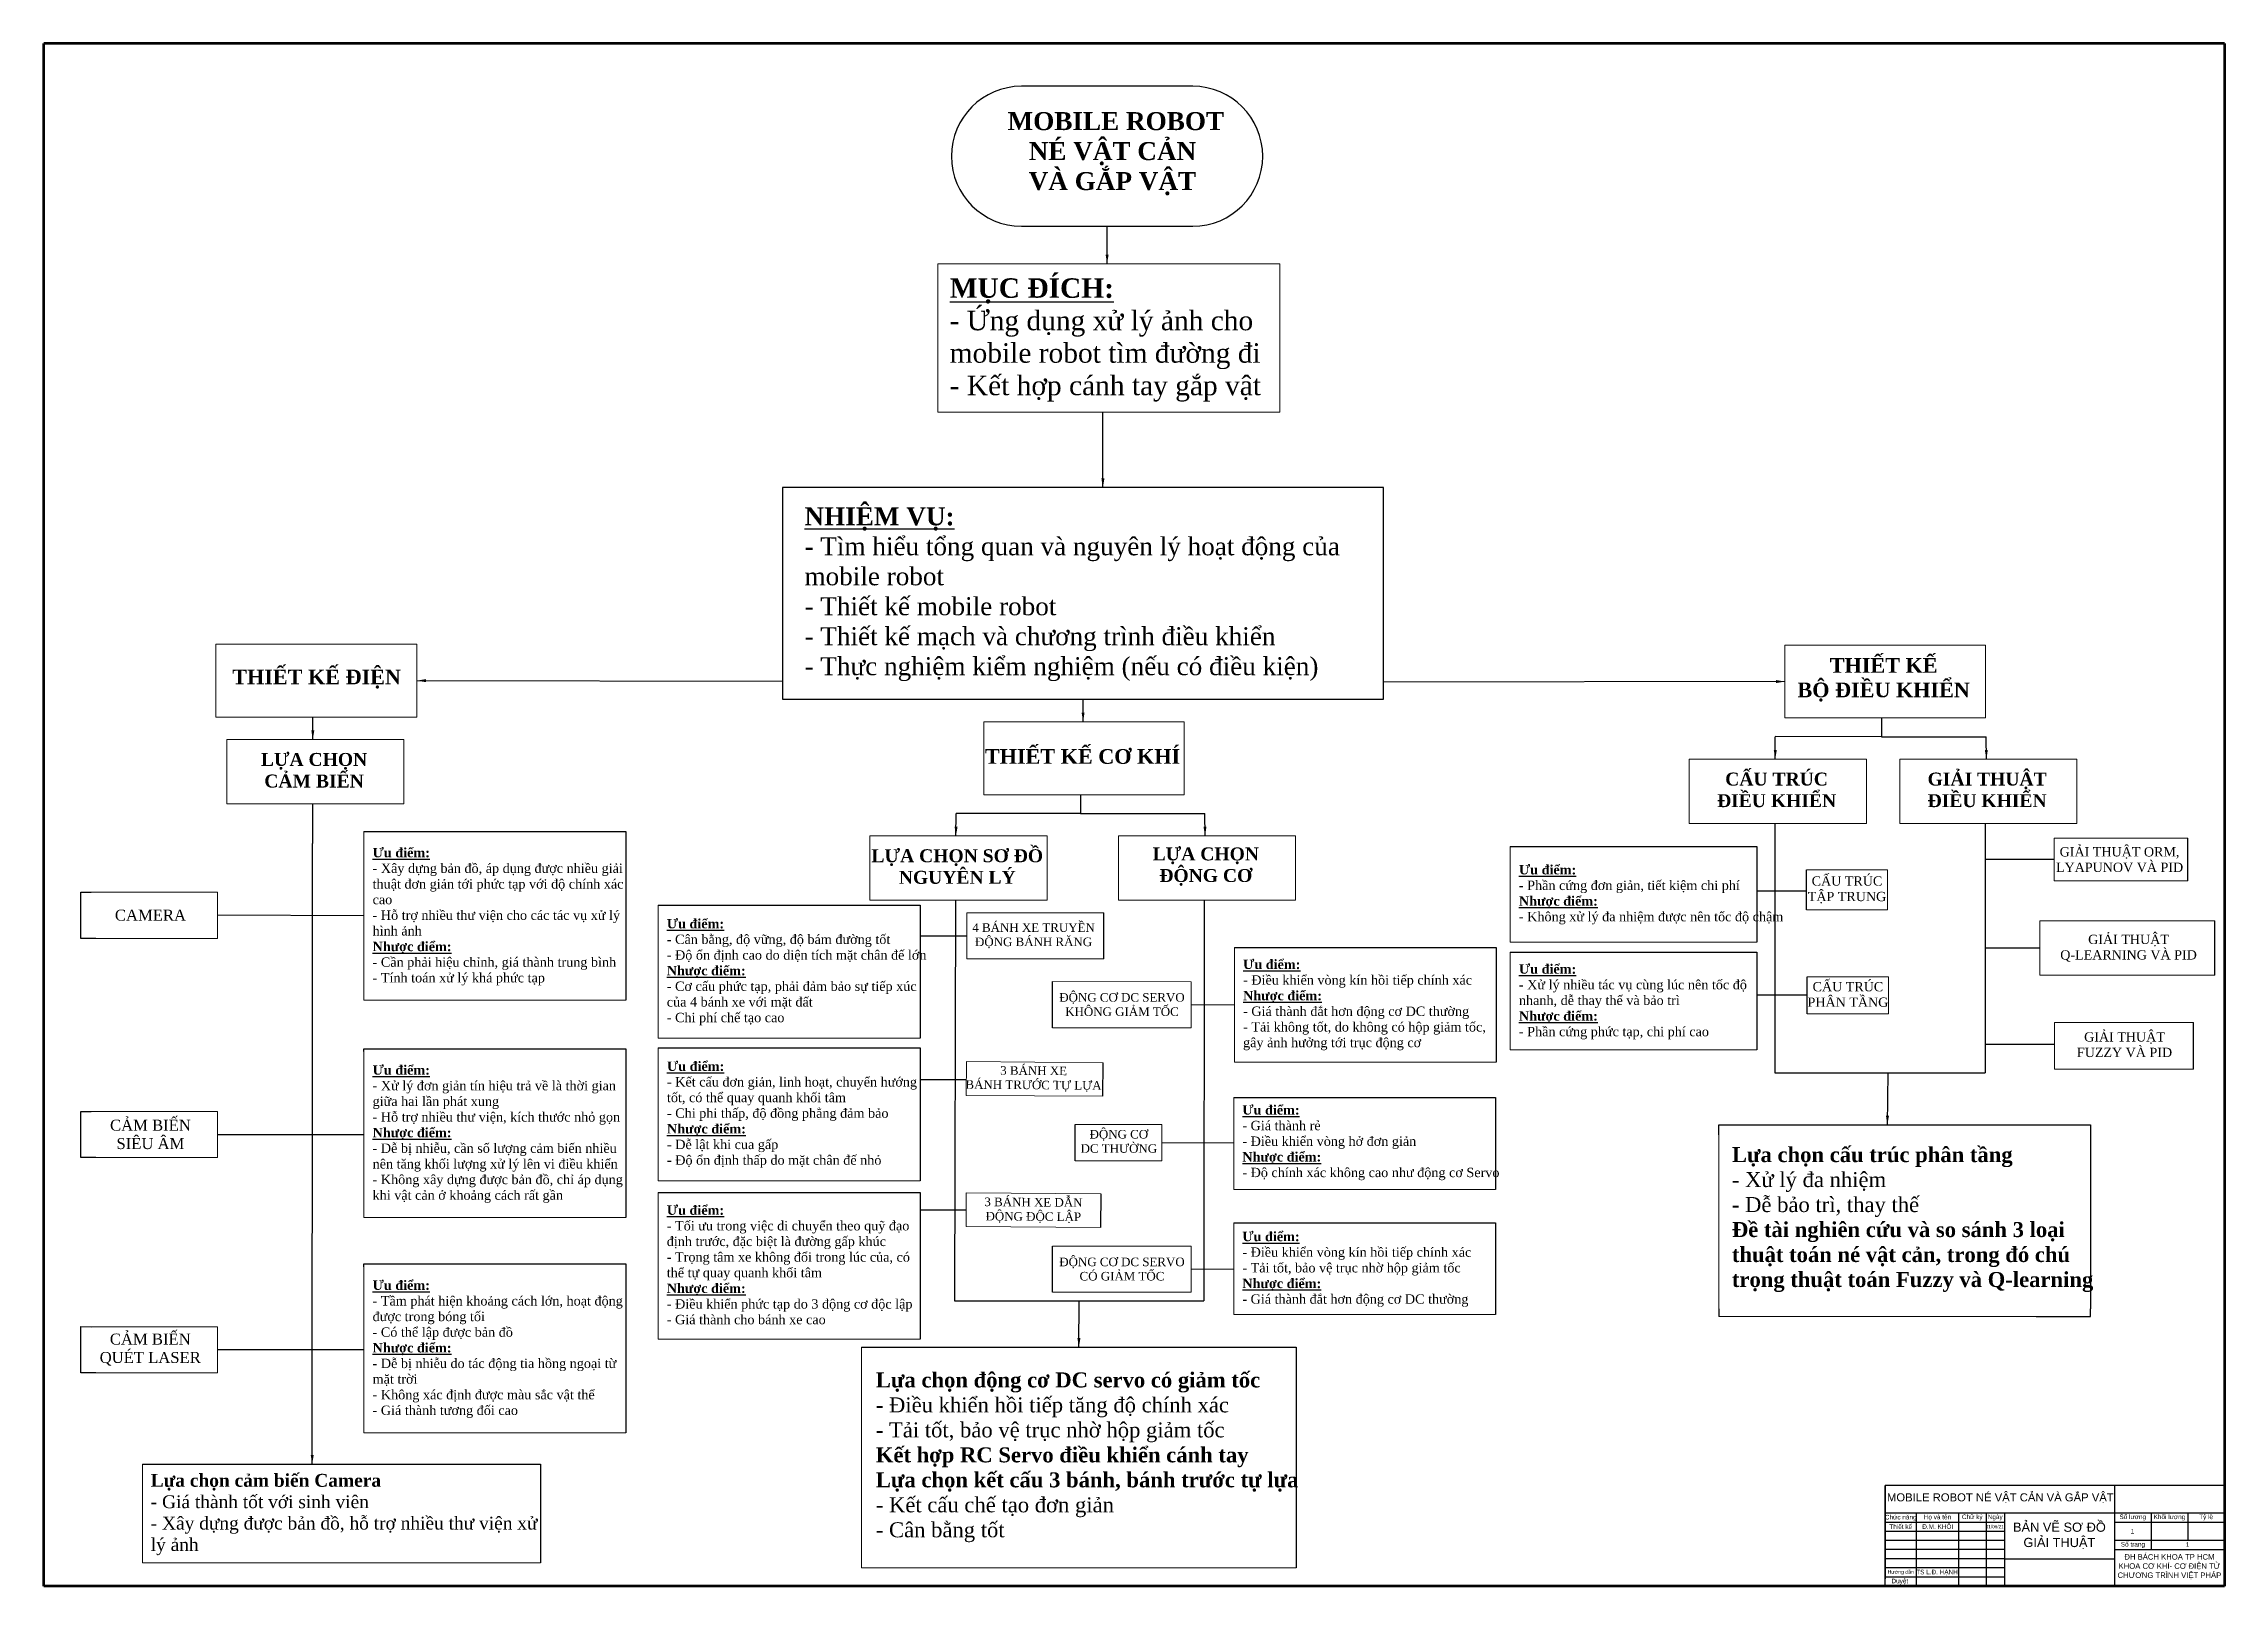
# Model space of a CAD drawing. Header units: millimetres. Extents: x 3997 to 5186, y 2026 to 2867.
import ezdxf

# ---------------------------------------------------------------- set-up
doc = ezdxf.new("R2010")
doc.units = ezdxf.units.MM
for name, color, linetype, lineweight in [('Chu', 50, 'Continuous', 25), ('Layer1', 7, 'Continuous', 70), ('manh', 40, 'Continuous', 25), ('NET MANH', 50, 'Continuous', 25)]:
    doc.layers.add(name, color=color, linetype=linetype, lineweight=lineweight)
doc.styles.add('3.5', font='isocpeur.ttf', dxfattribs={"height": 7})
doc.styles.get("Standard").update_dxf_attribs({"font": 'arial.ttf'})
doc.dimstyles.get("Standard").update_dxf_attribs({"dimtxt": 0.18, "dimasz": 0.18, "dimexe": 0.18, "dimexo": 0.0625, "dimgap": 0.09, "dimtad": 0, "dimtih": 1, "dimtoh": 1, "dimdec": 4, "dimzin": 0, "dimdsep": 46, "dimtxsty": 'Standard', "dimcen": 0.09, "dimadec": 0, "dimazin": 0, "dimtfac": 1, "dimtdec": 4, "dimtofl": 0, "dimtmove": 0, "dimatfit": 3, "dimfxl": 1, "dimtolj": 1, "dimtzin": 0, "dimarcsym": 0})

msp = doc.modelspace()

# ---------------------------------------------------------------- linework, layer by layer
for p, q in [((5186.4, 2080.8), (5001.4, 2080.8)), ((5001.4, 2025.8), (5001.4, 2080.8)), ((5001.4, 2080.8), (5001.4, 2065.8)), ((5126.4, 2080.8), (5126.4, 2025.8)), ((5001.4, 2065.8), (5001.4, 2029.8)), ((5001.4, 2065.8), (5186.4, 2065.8)), ((5001.4, 2060.8), (5066.4, 2060.8)), ((5018.4, 2065.8), (5018.4, 2025.8)), ((5041.4, 2065.8), (5041.4, 2025.8)), ((5056.4, 2065.8), (5056.4, 2025.8)), ((5066.4, 2065.8), (5066.4, 2025.8)), ((5126.4, 2060.8), (5186.4, 2060.8)), ((5146.4, 2065.8), (5146.4, 2045.8)), ((5166.4, 2065.8), (5166.4, 2050.8)), ((5186.4, 2050.8), (5126.4, 2050.8)), ((5126.4, 2045.8), (5186.4, 2045.8)), ((5066.4, 2040.8), (5126.4, 2040.8))]:
    msp.add_line(p, q)
at = {"linetype": 'Continuous', "lineweight": 60}
msp.add_line((5186.4, 2025.8), (3997.4, 2025.8), dxfattribs=at)
at = {"layer": 'Layer1'}
for p, q in [((5186.4, 2866.8), (3997.4, 2866.8)), ((3997.4, 2025.8), (3997.4, 2866.8)), ((5186.4, 2866.8), (5186.4, 2025.8))]:
    msp.add_line(p, q, dxfattribs=at)
at = {"layer": 'manh', "lineweight": 15}
for p, q in [((4491.9, 2746.7), (4484.9, 2746.7)), ((4484.9, 2746.7), (4484.9, 2665.9)), ((4491.9, 2746.7), (4496.5, 2746.7)), ((4496.5, 2746.7), (4657.8, 2746.7)), ((4657.8, 2746.7), (4665.8, 2746.7)), ((4665.8, 2746.7), (4671.3, 2746.7)), ((4671.3, 2746.7), (4671.3, 2665.9)), ((4671.3, 2665.9), (4484.9, 2665.9)), ((4095.5, 2539.3), (4091.3, 2539.3)), ((4091.3, 2539.3), (4091.3, 2499.6)), ((4095.5, 2539.3), (4098.2, 2539.3)), ((4098.2, 2539.3), (4192.8, 2539.3)), ((4098.2, 2539.3), (4100.6, 2539.3)), ((4192.8, 2539.3), (4197.5, 2539.3)), ((4197.5, 2539.3), (4200.8, 2539.3)), ((4200.8, 2539.3), (4200.8, 2499.6)), ((4950.8, 2538.9), (4946.7, 2538.9)), ((4946.7, 2538.9), (4946.7, 2499.2)), ((4950.8, 2538.9), (4953.5, 2538.9)), ((4953.5, 2538.9), (5048.2, 2538.9)), ((4953.5, 2538.9), (4956, 2538.9)), ((5048.2, 2538.9), (5052.9, 2538.9)), ((5052.9, 2538.9), (5056.1, 2538.9)), ((5056.1, 2538.9), (5056.1, 2499.2)), ((4091.3, 2499.6), (4095.5, 2499.6)), ((4192.8, 2499.6), (4095.5, 2499.6)), ((4197.5, 2499.6), (4192.8, 2499.6)), ((4200.8, 2499.6), (4197.5, 2499.6)), ((4514, 2497.1), (4509.9, 2497.1)), ((4509.9, 2497.1), (4509.9, 2457.3)), ((4514, 2497.1), (4516.7, 2497.1)), ((4516.7, 2497.1), (4611.4, 2497.1)), ((4516.7, 2497.1), (4519.2, 2497.1)), ((4611.4, 2497.1), (4616.1, 2497.1)), ((4616.1, 2497.1), (4619.3, 2497.1)), ((4619.3, 2497.1), (4619.3, 2457.3)), ((4946.7, 2499.2), (4950.8, 2499.2)), ((5048.2, 2499.2), (4950.8, 2499.2)), ((5052.9, 2499.2), (5048.2, 2499.2)), ((5056.1, 2499.2), (5052.9, 2499.2)), ((4100.9, 2487.4), (4097.2, 2487.4)), ((4097.2, 2487.4), (4097.2, 2452.3)), ((4100.9, 2487.4), (4103.2, 2487.4)), ((4103.2, 2487.4), (4186.8, 2487.4)), ((4103.2, 2487.4), (4105.4, 2487.4)), ((4186.8, 2487.4), (4191, 2487.4)), ((4191, 2487.4), (4193.8, 2487.4)), ((4193.8, 2487.4), (4193.8, 2452.3)), ((4898.3, 2476.7), (4894.6, 2476.7)), ((4894.6, 2476.7), (4894.6, 2441.6)), ((4898.3, 2476.7), (4900.6, 2476.7)), ((4900.6, 2476.7), (4984.2, 2476.7)), ((4900.6, 2476.7), (4902.8, 2476.7)), ((4984.2, 2476.7), (4988.4, 2476.7)), ((4988.4, 2476.7), (4991.2, 2476.7)), ((4991.2, 2476.7), (4991.2, 2441.6)), ((5013.1, 2476.7), (5009.4, 2476.7)), ((5009.4, 2476.7), (5009.4, 2441.6)), ((5013.1, 2476.7), (5015.4, 2476.7)), ((5015.4, 2476.7), (5099, 2476.7)), ((5015.4, 2476.7), (5017.6, 2476.7)), ((5099, 2476.7), (5103.2, 2476.7)), ((5103.2, 2476.7), (5106, 2476.7)), ((5106, 2476.7), (5106, 2441.6)), ((4097.2, 2452.3), (4100.9, 2452.3)), ((4186.8, 2452.3), (4100.9, 2452.3)), ((4191, 2452.3), (4186.8, 2452.3)), ((4193.8, 2452.3), (4191, 2452.3)), ((4509.9, 2457.3), (4514, 2457.3)), ((4611.4, 2457.3), (4514, 2457.3)), ((4616.1, 2457.3), (4611.4, 2457.3)), ((4619.3, 2457.3), (4616.1, 2457.3)), ((4894.6, 2441.6), (4898.3, 2441.6)), ((4984.2, 2441.6), (4898.3, 2441.6)), ((4988.4, 2441.6), (4984.2, 2441.6)), ((4991.2, 2441.6), (4988.4, 2441.6)), ((5009.4, 2441.6), (5013.1, 2441.6)), ((5099, 2441.6), (5013.1, 2441.6)), ((5103.2, 2441.6), (5099, 2441.6)), ((5106, 2441.6), (5103.2, 2441.6)), ((4172, 2437.3), (4172, 2345.3)), ((4451.6, 2434.9), (4447.9, 2434.9)), ((4447.9, 2434.9), (4447.9, 2399.8)), ((4451.6, 2434.9), (4453.9, 2434.9)), ((4453.9, 2434.9), (4537.5, 2434.9)), ((4453.9, 2434.9), (4456.1, 2434.9)), ((4537.5, 2434.9), (4541.7, 2434.9)), ((4541.7, 2434.9), (4544.5, 2434.9)), ((4544.5, 2434.9), (4544.5, 2399.8)), ((4587.1, 2434.9), (4583.4, 2434.9)), ((4583.4, 2434.9), (4583.4, 2399.8)), ((4587.1, 2434.9), (4589.4, 2434.9)), ((4589.4, 2434.9), (4673, 2434.9)), ((4589.4, 2434.9), (4591.6, 2434.9)), ((4673, 2434.9), (4677.2, 2434.9)), ((4677.2, 2434.9), (4680, 2434.9)), ((4680, 2434.9), (4680, 2399.8)), ((4797, 2429.1), (4797, 2377)), ((5166.5, 2433.6), (5093.6, 2433.6)), ((5093.6, 2433.6), (5093.6, 2410.3)), ((4958.6, 2416.4), (5002.6, 2416.4)), ((5002.6, 2416.4), (5002.6, 2394.5)), ((4025.8, 2404.1), (4023.2, 2404.1)), ((4025.8, 2404.1), (4027.5, 2404.1)), ((4027.5, 2404.1), (4087.2, 2404.1)), ((4027.5, 2404.1), (4029.1, 2404.1)), ((4087.2, 2404.1), (4090.2, 2404.1)), ((4090.2, 2404.1), (4092.2, 2404.1)), ((4092.2, 2404.1), (4092.2, 2379)), ((5093.6, 2410.3), (5166.5, 2410.3)), ((4332.5, 2397.1), (4332.5, 2324.6)), ((4447.9, 2399.8), (4451.6, 2399.8)), ((4537.5, 2399.8), (4451.6, 2399.8)), ((4575.4, 2393), (4500.8, 2392.9)), ((4500.8, 2392.9), (4500.8, 2367.8)), ((4541.7, 2399.8), (4537.5, 2399.8)), ((4544.5, 2399.8), (4541.7, 2399.8)), ((4583.4, 2399.8), (4587.1, 2399.8)), ((4673, 2399.8), (4587.1, 2399.8)), ((4677.2, 2399.8), (4673, 2399.8)), ((4680, 2399.8), (4677.2, 2399.8)), ((5002.6, 2394.5), (4958.6, 2394.5)), ((4092.2, 2379), (4025.8, 2379)), ((5181.2, 2388.5), (5085.7, 2388.5)), ((5085.7, 2388.5), (5085.8, 2358.9)), ((4500.8, 2367.8), (4575.4, 2367.8)), ((4646.6, 2374), (4646.6, 2311.5)), ((4931.4, 2377), (4797, 2377)), ((4797, 2371.4), (4797, 2318.3)), ((4547.4, 2355.5), (4623.1, 2355.3)), ((4623.1, 2355.3), (4623.1, 2330.3)), ((4958.8, 2358), (5003.3, 2358)), ((5003.3, 2358), (5003.3, 2337.9)), ((5085.8, 2358.9), (5181.2, 2358.9)), ((4314.8, 2345.3), (4172, 2345.3)), ((5003.3, 2337.9), (4958.8, 2337.9)), ((5169.6, 2333.1), (5093.7, 2333.1)), ((5093.7, 2333.1), (5093.7, 2307.7)), ((4475.2, 2324.6), (4332.5, 2324.6)), ((4332.5, 2319.4), (4332.5, 2246.8)), ((4623.1, 2330.3), (4547.4, 2330.3)), ((4172, 2317.3), (4172, 2226.9)), ((4500.6, 2311.8), (4500.4, 2293.4)), ((4575.1, 2311.2), (4500.6, 2311.8)), ((4789.3, 2311.5), (4646.6, 2311.5)), ((4931.4, 2318.3), (4797, 2318.3)), ((5093.7, 2307.7), (5169.6, 2307.7)), ((4025.8, 2284.6), (4023.2, 2284.6)), ((4025.8, 2284.6), (4027.5, 2284.6)), ((4027.5, 2284.6), (4087.2, 2284.6)), ((4027.5, 2284.6), (4029.1, 2284.6)), ((4087.2, 2284.6), (4090.2, 2284.6)), ((4090.2, 2284.6), (4092.2, 2284.6)), ((4092.2, 2284.6), (4092.2, 2259.6)), ((4500.4, 2293.4), (4574.9, 2292.9)), ((4646.2, 2292.3), (4646.2, 2242.1)), ((4559.7, 2277.6), (4607.1, 2277.6)), ((4607.1, 2277.5), (4607.1, 2257.7)), ((4910.7, 2271.9), (4910.7, 2177.1)), ((4087.2, 2259.6), (4025.8, 2259.6)), ((4090.2, 2259.6), (4087.2, 2259.6)), ((4092.2, 2259.6), (4090.2, 2259.6)), ((4607.1, 2257.7), (4559.7, 2257.7)), ((4475.2, 2246.8), (4332.5, 2246.8)), ((4332.5, 2240.5), (4332.5, 2160.5)), ((4500.4, 2240.3), (4500.3, 2221.9)), ((4573.8, 2239.7), (4500.4, 2240.3)), ((4789, 2242.1), (4646.2, 2242.1)), ((4314.8, 2226.9), (4172, 2226.9)), ((4646.2, 2224), (4646.2, 2173.9)), ((4500.3, 2221.9), (4573.6, 2221.4)), ((4172, 2200), (4172, 2109.5)), ((4547.4, 2211.2), (4623.1, 2211.2)), ((4623.1, 2211.2), (4623.1, 2186.2)), ((4623.1, 2186.2), (4547.4, 2186.2)), ((4025.8, 2167.3), (4023.2, 2167.3)), ((4025.8, 2167.3), (4027.5, 2167.3)), ((4027.5, 2167.3), (4087.2, 2167.3)), ((4027.5, 2167.3), (4029, 2167.3)), ((4087.2, 2167.3), (4090.2, 2167.3)), ((4090.2, 2167.3), (4092.2, 2167.3)), ((4092.2, 2167.3), (4092.2, 2142.2)), ((4789, 2173.9), (4646.2, 2173.9)), ((4910.7, 2172.9), (4917.8, 2172.9)), ((5083.7, 2172.9), (4917.8, 2172.9)), ((4475.2, 2160.5), (4332.5, 2160.5)), ((4443.2, 2156.1), (4443.2, 2035.9)), ((4087.2, 2142.2), (4025.8, 2142.2)), ((4090.2, 2142.2), (4087.2, 2142.2)), ((4092.2, 2142.2), (4090.2, 2142.2)), ((4314.8, 2109.5), (4172, 2109.5)), ((4051.2, 2092.4), (4051.2, 2038.5)), ((4268.2, 2038.5), (4051.2, 2038.5)), ((4680.3, 2035.9), (4443.2, 2035.9))]:
    msp.add_line(p, q, dxfattribs=at)
at = {"layer": 'manh'}
for p, q in [((4400.3, 2624.7), (4400.3, 2509.4)), ((4727.8, 2624.7), (4400.3, 2624.7)), ((4727.8, 2509.4), (4727.8, 2624.7)), ((4400.3, 2509.4), (4727.8, 2509.4)), ((4999.5, 2499.2), (4999.5, 2488.9)), ((4999.5, 2488.9), (4941.5, 2489)), ((4999.5, 2488.9), (5056.5, 2488.9)), ((4143.9, 2452.3), (4143.9, 2430.7)), ((4562.7, 2457.3), (4562.7, 2447.1)), ((4562.7, 2447.1), (4494.9, 2447.1)), ((4562.7, 2447.1), (4630.5, 2447.1)), ((4941.2, 2441.6), (4941.2, 2420)), ((5056, 2441.6), (5056, 2420)), ((4143.9, 2386.1), (4143.9, 2430.7)), ((4172, 2437.3), (4314.8, 2437.3)), ((4314.8, 2437.3), (4314.8, 2345.3)), ((4797, 2429.1), (4931.4, 2429.1)), ((4931.4, 2429.1), (4931.4, 2377)), ((5166.5, 2410.3), (5166.5, 2433.6)), ((4941.2, 2420), (4941.2, 2343.2)), ((4958.6, 2394.5), (4958.6, 2416.4)), ((5093.6, 2422), (5056, 2422)), ((5056, 2420), (5056, 2347.9)), ((4017.7, 2379), (4017.7, 2404.2)), ((4017.7, 2404.2), (4023.2, 2404.1)), ((4931.4, 2404.9), (4958.6, 2404.9)), ((4172, 2391.3), (4092.2, 2391.6)), ((4332.5, 2397.1), (4475.2, 2397.1)), ((4475.2, 2397.1), (4475.2, 2324.6)), ((4494.6, 2399.8), (4494, 2181.4)), ((4575.4, 2367.8), (4575.4, 2393)), ((4630.1, 2399.8), (4629.9, 2181.4)), ((4025.8, 2379), (4017.7, 2379)), ((4143.9, 2344.1), (4143.9, 2386.1)), ((4475.2, 2380.4), (4500.8, 2380.4)), ((5181.2, 2358.9), (5181.2, 2388.5)), ((4646.6, 2374), (4789.3, 2374)), ((4789.3, 2374), (4789.3, 2311.5)), ((4797, 2371.4), (4931.4, 2371.4)), ((4931.4, 2371.4), (4931.4, 2318.3)), ((5085.7, 2373.7), (5056, 2373.7)), ((4547.4, 2330.3), (4547.4, 2355.5)), ((4958.8, 2337.9), (4958.8, 2358)), ((4623.1, 2342.8), (4646.6, 2342.9)), ((4958.8, 2348), (4931.4, 2348)), ((4941.2, 2343.2), (4941.2, 2305.7)), ((5056, 2347.9), (5056, 2305.7)), ((5169.6, 2307.7), (5169.6, 2333.1)), ((4172, 2317.3), (4172, 2318.8)), ((4172, 2318.8), (4314.8, 2318.8)), ((4314.8, 2318.8), (4314.8, 2226.9)), ((4332.5, 2319.4), (4475.2, 2319.4)), ((4475.2, 2319.4), (4475.2, 2246.8)), ((5093.7, 2321.1), (5056, 2321.1)), ((4574.9, 2292.9), (4575.1, 2311.2)), ((4475.2, 2302.1), (4500.5, 2302.1)), ((4941.2, 2305.7), (5056, 2305.7)), ((4017.7, 2259.6), (4017.7, 2284.7)), ((4017.7, 2284.7), (4023.2, 2284.6)), ((4646.2, 2292.3), (4789, 2292.3)), ((4789, 2292.3), (4789, 2242.1)), ((4092.2, 2272.1), (4172, 2272.1)), ((4559.7, 2257.7), (4559.7, 2277.6)), ((4910.7, 2274.2), (4910.7, 2277.3)), ((4910.7, 2277.3), (4913.2, 2277.3)), ((4910.7, 2271.9), (4910.7, 2274.2)), ((4913.2, 2277.3), (5095.3, 2277.3)), ((5095.3, 2277.3), (5109.4, 2277.3)), ((5109.4, 2277.3), (5113.3, 2277.3)), ((5113.3, 2277.3), (5113.3, 2274.2)), ((5113.3, 2274.2), (5113.3, 2177.1)), ((4025.8, 2259.6), (4017.7, 2259.6)), ((4607.1, 2267.6), (4646.4, 2267.8)), ((4332.5, 2240.5), (4475.2, 2240.5)), ((4475.2, 2240.5), (4475.2, 2160.5)), ((4573.8, 2239.7), (4573.6, 2221.4)), ((4475.2, 2231), (4500.3, 2231)), ((4646.2, 2224), (4789, 2224)), ((4789, 2224), (4789, 2173.9)), ((4172, 2200), (4172, 2201.5)), ((4172, 2201.5), (4314.8, 2201.5)), ((4314.8, 2201.5), (4314.8, 2109.5)), ((4547.4, 2186.2), (4547.4, 2211.3)), ((4623.1, 2198.7), (4646.4, 2198.9)), ((4494, 2181.4), (4629.9, 2181.4)), ((4910.7, 2177.1), (4910.7, 2172.9)), ((5113.3, 2172.9), (5113.3, 2177.1)), ((4017.7, 2142.2), (4017.7, 2167.4)), ((4017.7, 2167.4), (4023.2, 2167.3)), ((5083.7, 2172.9), (5113.3, 2172.9)), ((4092.2, 2154.8), (4172, 2154.8)), ((4443.2, 2156.1), (4680.3, 2156.1)), ((4680.3, 2156.1), (4680.3, 2035.9)), ((4025.8, 2142.2), (4017.7, 2142.2)), ((4051.2, 2092.4), (4268.2, 2092.4)), ((4268.2, 2092.4), (4268.2, 2038.5))]:
    msp.add_line(p, q, dxfattribs=at)
at = {"layer": 'manh', "linetype": 'Continuous'}
msp.add_lwpolyline([(4530.5, 2767.2), (4623.9, 2767.2, 1), (4623.9, 2843.5), (4530.5, 2843.5, 1)], format="xyb", close=True, dxfattribs=at)
at = {"layer": 'NET MANH'}
for p, q in [((5001.4, 2055.8), (5066.4, 2055.8)), ((5066.4, 2050.8), (5001.4, 2050.8)), ((5066.4, 2045.8), (5001.4, 2045.8)), ((5066.4, 2040.8), (5001.4, 2040.8)), ((5066.4, 2035.8), (5001.4, 2035.8)), ((5066.4, 2030.8), (5001.4, 2030.8))]:
    msp.add_line(p, q, dxfattribs=at)

# ---------------------------------------------------------------- texts
at = {"layer": 'Chu', "attachment_point": 5}
for s, insert, char_height, width in [('{\\fTimes New Roman|b1|i0|c0|p18;\\C7; MOBILE ROBOT\\PNÉ VẬT CẢN \\P\\pxt14;VÀ GẮP VẬT}', (4580.1, 2806.7), 9.802, 125.732), ('\\pxql;{\\fTimes New Roman|b1|i0|c0|p18;\\L\\C7;MỤC ĐÍCH:\\P\\fTimes New Roman|b0|i0|c0|p18;\\l- Ứng dụng xử lý ảnh cho mobile robot tìm đường đi \\P- Kết hợp cánh tay gắp vật}', (4586.1, 2705.2), 10.619, 189.425), ('\\pxql;{\\fTimes New Roman|b1|i0|c0|p18;\\L\\C7;NHIỆM VỤ:\\P\\fTimes New Roman|b0|i0|c0|p18;\\l- Tìm hiểu tổng quan và nguyên lý hoạt động của mobile robot\\P- Thiết kế mobile robot\\P- Thiết kế mạch và chương trình điều khiển\\P- Thực nghiệm kiểm nghiệm (nếu có điều kiện)}', (4572.1, 2566.6), 9.802, 319.786), ('\\pxqc;{\\fTimes New Roman|b1|i0|c0|p18;\\C7;THIẾT KẾ \\PBỘ ĐIỀU KHIỂN}', (5000.6, 2519.9), 8, 116.15), ('\\pxqc;{\\fTimes New Roman|b1|i0|c0|p18;\\C7;THIẾT KẾ ĐIỆN}', (4146.2, 2520.3), 8, 116.15), ('\\pxqc;{\\fTimes New Roman|b1|i0|c0|p18;\\C7;THIẾT KẾ CƠ KHÍ}', (4563.8, 2478.1), 8, 116.15), ('\\pxqc;{\\fTimes New Roman|b1|i0|c0|p18;\\C7;LỰA CHỌN \\PCẢM BIẾN}', (4144.8, 2470.6), 7.063, 102.552), ('\\pxqc;{\\fTimes New Roman|b1|i0|c0|p18;\\C7;CẤU TRÚC\\PĐIỀU KHIỂN}', (4942.2, 2459.9), 7.063, 102.552), ('\\pxqc;{\\fTimes New Roman|b1|i0|c0|p18;\\C7;GIẢI THUẬT\\PĐIỀU KHIỂN}', (5057, 2459.9), 7.063, 102.552), ('\\pxql;{\\fTimes New Roman|b1|i0|c0|p18;\\L\\C7;Ưu điểm:\\fTimes New Roman|b0|i0|c0|p18;\\l\\P- Xây dựng bản đồ, áp dụng được nhiều giải thuật đơn giản tới phức tạp với độ chính xác cao\\P- Hỗ trợ nhiều thư viện cho các tác vụ xử lý hình ảnh\\P\\fTimes New Roman|b1|i0|c0|p18;\\LNhược điểm:\\fTimes New Roman|b0|i0|c0|p18;\\l\\P- Cần phải hiệu chỉnh, giá thành trung bình\\P- Tính toán xử lý khá phức tạp}', (4246.2, 2390.8), 5.114, 138.948), ('\\pxqc;{\\fTimes New Roman|b1|i0|c0|p18;\\C7;LỰA CHỌN SƠ ĐỒ \\PNGUYÊN LÝ}', (4495.5, 2418.1), 7.063, 102.552), ('\\pxqc;{\\fTimes New Roman|b1|i0|c0|p18;\\C7;LỰA CHỌN \\PĐỘNG CƠ}', (4631, 2418.1), 7.063, 102.552), ('{\\fTimes New Roman|b0|i0|c0|p18;\\C7;GIẢI THUẬT ORM, LYAPUNOV VÀ PID}', (5129.2, 2421.9), 5.07, 84.499), ('\\pxql;{\\fTimes New Roman|b1|i0|c0|p18;\\L\\C7;Ưu điểm:\\fTimes New Roman|b0|i0|c0|p18;\\l\\P- Phần cứng đơn giản, tiết kiệm chi phí\\P\\fTimes New Roman|b1|i0|c0|p18;\\LNhược điểm:\\fTimes New Roman|b0|i0|c0|p18;\\l\\P- Không xử lý đa nhiệm được nên tốc độ chậm}', (4871.2, 2402.8), 5.114, 138.948), ('\\pxqc;{\\fTimes New Roman|b0|i0|c0|p18;\\C7;CẤU TRÚC\\PTẬP TRUNG}', (4980.6, 2405.4), 5.07, 84.499), ('\\pxqc;{\\fTimes New Roman|b0|i0|c0|p18;\\C7;CAMERA}', (4055.6, 2391.6), 6, 77.816), ('\\pxql;{\\fTimes New Roman|b1|i0|c0|p18;\\L\\C7;Ưu điểm:\\fTimes New Roman|b0|i0|c0|p18;\\l\\P- Cân bằng, độ vững, độ bám đường tốt\\P- Độ ổn định cao do diện tích mặt chân đế lớn\\P\\fTimes New Roman|b1|i0|c0|p18;\\LNhược điểm:\\fTimes New Roman|b0|i0|c0|p18;\\l\\P- Cơ cấu phức tạp, phải đảm bảo sự tiếp xúc của 4 bánh xe với mặt đất\\P- Chi phí chế tạo cao}', (4406.6, 2360.6), 5.114, 138.948), ('\\pxqc;{\\fTimes New Roman|b0|i0|c0|p18;\\C7;4 BÁNH XE TRUYỀN ĐỘNG BÁNH RĂNG}', (4537.1, 2380.4), 4.669, 77.816), ('\\pxqc;{\\fTimes New Roman|b0|i0|c0|p18;\\C7;GIẢI THUẬT \\PQ-LEARNING VÀ PID}', (5134.1, 2373.6), 5.07, 93.038), ('\\pxql;{\\fTimes New Roman|b1|i0|c0|p18;\\L\\C7;Ưu điểm:\\fTimes New Roman|b0|i0|c0|p18;\\l\\P- Điều khiển vòng kín hồi tiếp chính xác\\P\\fTimes New Roman|b1|i0|c0|p18;\\LNhược điểm:\\fTimes New Roman|b0|i0|c0|p18;\\l\\P- Giá thành đắt hơn động cơ DC thường\\P- Tải không tốt, do không có hộp giảm tốc, gây ảnh hưởng tới trục động cơ}', (4720.8, 2342.7), 5.114, 138.948), ('\\pxql;{\\fTimes New Roman|b1|i0|c0|p18;\\L\\C7;Ưu điểm:\\fTimes New Roman|b0|i0|c0|p18;\\l\\P- Xử lý nhiều tác vụ cùng lúc nên tốc độ nhanh, dễ thay thế và bảo trì\\P\\fTimes New Roman|b1|i0|c0|p18;\\LNhược điểm:\\fTimes New Roman|b0|i0|c0|p18;\\l\\P- Phần cứng phức tạp, chi phí cao}', (4871.2, 2344.4), 5.114, 138.948), ('\\pxqc;{\\fTimes New Roman|b0|i0|c0|p18;\\C7;CẤU TRÚC\\PPHÂN TẦNG}', (4981.1, 2348.4), 5.07, 84.499), ('\\pxqc;{\\fTimes New Roman|b0|i0|c0|p18;\\C7;ĐỘNG CƠ DC SERVO\\PKHÔNG GIẢM TỐC}', (4585.3, 2342.9), 4.669, 77.816), ('\\pxqc;{\\fTimes New Roman|b0|i0|c0|p18;\\C7;GIẢI THUẬT \\PFUZZY VÀ PID}', (5131.9, 2321), 5.07, 84.499), ('\\pxql;{\\fTimes New Roman|b1|i0|c0|p18;\\L\\C7;Ưu điểm:\\fTimes New Roman|b0|i0|c0|p18;\\l\\P- Xử lý đơn giản tín hiệu trả về là thời gian giữa hai lần phát xung\\P- Hỗ trợ nhiều thư viện, kích thước nhỏ gọn\\P\\fTimes New Roman|b1|i0|c0|p18;\\LNhược điểm:\\fTimes New Roman|b0|i0|c0|p18;\\l\\P- Dễ bị nhiễu, cần số lượng cảm biến nhiều nên tăng khối lượng xử lý lên vi điều khiển\\P- Không xây dựng được bản đồ, chỉ áp dụng khi vật cản ở khoảng cách rất gần}', (4246.2, 2272.3), 5.114, 138.948), ('\\pxql;{\\fTimes New Roman|b1|i0|c0|p18;\\L\\C7;Ưu điểm:\\fTimes New Roman|b0|i0|c0|p18;\\l\\P- Kết cấu đơn giản, linh hoạt, chuyển hướng tốt, có thể quay quanh khối tâm\\P- Chi phi thấp, độ đồng phẳng đảm bảo\\P\\fTimes New Roman|b1|i0|c0|p18;\\LNhược điểm:\\fTimes New Roman|b0|i0|c0|p18;\\l\\P- Dễ lật khi cua gấp\\P- Độ ổn định thấp do mặt chân đế nhỏ}', (4406.7, 2282.9), 5.114, 138.948), ('\\pxql;{\\fTimes New Roman|b1|i0|c0|p18;\\L\\C7;Ưu điểm:\\fTimes New Roman|b0|i0|c0|p18;\\l\\P- Giá thành rẻ\\P- Điều khiển vòng hở đơn giản\\P\\fTimes New Roman|b1|i0|c0|p18;\\LNhược điểm:\\fTimes New Roman|b0|i0|c0|p18;\\l\\P- Độ chính xác không cao như động cơ Servo}', (4720.4, 2267.6), 5.114, 138.948), ('\\pxqc;{\\fTimes New Roman|b0|i0|c0|p18;\\C7;CẢM BIẾN \\PSIÊU ÂM}', (4055.6, 2272.1), 6, 77.816), ('\\pxqc;{\\fTimes New Roman|b0|i0|c0|p18;\\C7;ĐỘNG CƠ \\PDC THƯỜNG}', (4583.6, 2268.3), 4.669, 77.816), ('\\pxql;{\\fTimes New Roman|b1|i0|c0|p18;\\C7;Lựa chọn cấu trúc phân tầng\\fTimes New Roman|b0|i0|c0|p18;\\P- Xử lý đa nhiệm\\P- Dễ bảo trì, thay thế\\fTimes New Roman|b1|i0|c0|p18;\\PĐề tài nghiên cứu và so sánh 3 loại \\Pthuật toán né vật cản, trong đó chú trọng thuật toán Fuzzy và Q-learning}', (5022.8, 2225.7), 8.168, 209.93), ('\\pxql;{\\fTimes New Roman|b1|i0|c0|p18;\\L\\C7;Ưu điểm:\\fTimes New Roman|b0|i0|c0|p18;\\l\\P- Tối ưu trong việc di chuyển theo quỹ đạo định trước, đặc biệt là đường gấp khúc\\P- Trọng tâm xe không đổi trong lúc của, có thể tự quay quanh khối tâm\\P\\fTimes New Roman|b1|i0|c0|p18;\\LNhược điểm:\\fTimes New Roman|b0|i0|c0|p18;\\l\\P- Điều khiển phức tạp do 3 động cơ độc lập\\P- Giá thành cho bánh xe cao}', (4406.6, 2201), 5.114, 138.948), ('\\pxql;{\\fTimes New Roman|b1|i0|c0|p18;\\L\\C7;Ưu điểm:\\fTimes New Roman|b0|i0|c0|p18;\\l\\P- Điều khiển vòng kín hồi tiếp chính xác\\P- Tải tốt, bảo vệ trục nhờ hộp giảm tốc\\P\\fTimes New Roman|b1|i0|c0|p18;\\LNhược điểm:\\fTimes New Roman|b0|i0|c0|p18;\\l\\P- Giá thành đắt hơn động cơ DC thường}', (4720.4, 2198.6), 5.114, 138.948), ('\\pxqc;{\\fTimes New Roman|b0|i0|c0|p18;\\C7;ĐỘNG CƠ DC SERVO\\PCÓ GIẢM TỐC}', (4585.3, 2198.7), 4.669, 77.816), ('\\pxql;{\\fTimes New Roman|b1|i0|c0|p18;\\L\\C7;Ưu điểm:\\fTimes New Roman|b0|i0|c0|p18;\\l\\P- Tầm phát hiện khoảng cách lớn, hoạt động được trong bóng tối\\P- Có thể lập được bản đồ\\P\\fTimes New Roman|b1|i0|c0|p18;\\LNhược điểm:\\fTimes New Roman|b0|i0|c0|p18;\\l\\P- Dễ bị nhiễu do tác động tia hồng ngoại từ mặt trời\\P- Không xác định được màu sắc vật thể\\P- Giá thành tương đối cao}', (4246.2, 2155), 5.114, 138.948), ('\\pxqc;{\\fTimes New Roman|b0|i0|c0|p18;\\C7;CẢM BIẾN \\PQUÉT LASER}', (4055.5, 2154.8), 6, 77.816), ('\\pxql;{\\fTimes New Roman|b1|i0|c0|p18;\\C7;Lựa chọn động cơ DC servo có giảm tốc\\fTimes New Roman|b0|i0|c0|p18;\\P- Điều khiển hồi tiếp tăng độ chính xác\\P- Tải tốt, bảo vệ trục nhờ hộp giảm tốc\\P\\fTimes New Roman|b1|i0|c0|p18;Kết hợp RC Servo điều khiển cánh tay\\PLựa chọn kết cấu 3 bánh, bánh trước tự lựa\\fTimes New Roman|b0|i0|c0|p18;\\P- Kết cấu chế tạo đơn giản\\P- Cân bằng tốt}', (4577.2, 2096.1), 8.1684, 252.225), ('\\pxql;{\\fTimes New Roman|b1|i0|c0|p18;\\C7;Lựa chọn cảm biến Camera\\fTimes New Roman|b0|i0|c0|p18;\\P- Giá thành tốt với sinh viên\\P- Xây dựng được bản đồ, hỗ trợ nhiều thư viện xử lý ảnh}', (4163.3, 2064.9), 7, 215.069), ('{\\fArial|b0|i0|c0|p34;Chức năng}', (5009.9, 2063.1), 2.5, 19.606), ('{\\fArial|b0|i0|c0|p34;Thiết kế}', (5009.9, 2058.3), 2.5, 17), (' Đ.M. KHÔI', (5029.6, 2058.3), 2.5, 37.345), ('{\\fArial|b0|i0|c0|p34;Họ và tên}', (5029.9, 2063.3), 2.5, 23), ('{\\fArial|b0|i0|c0|p34;Chữ ký}', (5048.9, 2063.3), 2.5, 15), (' 01/06/21', (5060.8, 2058.3), 1.8, 37.345), ('{\\fArial|b0|i0|c0|p34;Ngày}', (5061.4, 2063.3), 2.5, 10), ('Số lượng', (5136.4, 2063.3), 2.5, 20), ('1', (5136.2, 2055.8), 2.5, 40), ('Khối lượng', (5156.4, 2063.3), 2.5, 20), ('{\\fArial|b0|i0|c0|p34;Tỷ lệ}', (5176.4, 2063.3), 2.5, 20), ('Số trang', (5136.5, 2048.3), 2.5, 20), ('1', (5166.3, 2048.6), 2.5, 40), ('{\\fArial|b0|i0|c0|p34;Hướng dẫn}', (5009.9, 2033.3), 2, 17), ('TS L.Đ. HẠNH', (5029.7, 2033.3), 2.5, 37.345), ('{\\fArial|b0|i0|c0|p34;Duyệt}', (5009.4, 2028.3), 2.5, 17)]:
    msp.add_mtext(s, dxfattribs=dict(at, insert=insert, char_height=char_height, width=width))
at = {"layer": 'Chu', "char_height": 4.669, "width": 77.816, "attachment_point": 5, "rotation": 359.5796}
for s, insert in [('\\pxqc;{\\fTimes New Roman|b0|i0|c0|p18;\\C7;3 BÁNH XE\\PBÁNH TRƯỚC TỰ LỰA}', (4537.1, 2302.4)), ('\\pxqc;{\\fTimes New Roman|b0|i0|c0|p18;\\C7;3 BÁNH XE DẪN \\PĐỘNG ĐỘC LẬP}', (4537, 2230.7))]:
    msp.add_mtext(s, dxfattribs=dict(at, insert=insert))
at = {"layer": 'Chu', "insert": (5064.2, 2073.8), "char_height": 4.4, "width": 142.724, "attachment_point": 5, "style": '3.5'}
msp.add_mtext('{\\fArial|b0|i0|c0|p34;MOBILE ROBOT NÉ VẬT CẢN VÀ GẮP VẬT}', dxfattribs=at)
at = {"layer": 'Chu', "ltscale": 0.1, "attachment_point": 5}
for s, insert, char_height in [('{\\H1.4286x;BẢN VẼ SƠ ĐỒ\\PGIẢI THUẬT} ', (5096.4, 2053.3), 3.5), ('ĐH BÁCH KHOA TP HCM\\PKHOA CƠ KHÍ- CƠ ĐIỆN TỬ\\PCHƯƠNG TRÌNH VIỆT PHÁP', (5156.4, 2036.5), 3)]:
    msp.add_mtext_dynamic_manual_height_columns(s, width=60, gutter_width=17.5, heights=[0], dxfattribs=dict(at, insert=insert, char_height=char_height))

# ---------------------------------------------------------------- leaders
at = {"layer": 'manh'}
for points in [[(4577.2, 2746.7), (4577.2, 2767.2)], [(4574.9, 2624.7), (4574.9, 2665.9)], [(4200.8, 2519.5), (4400.3, 2519.2)], [(4564.1, 2497.1), (4564.1, 2509.4)], [(4946.8, 2519), (4727.8, 2518.7)], [(4144.1, 2487.4), (4144.2, 2499.6)], [(4941.5, 2476.7), (4941.5, 2488.9)], [(5056.6, 2476.7), (5056.5, 2488.9)], [(4494.8, 2434.9), (4494.9, 2447.1)], [(4630.6, 2434.9), (4630.5, 2447.1)], [(4143.8, 2092.4), (4143.9, 2344.1)], [(5002.6, 2277.3), (5003, 2305.7)], [(4561.8, 2156.1), (4561.9, 2181.4)]]:
    msp.add_leader(points, dimstyle='Standard', override={"dimasz": 5, "dimgap": 0.09, "dimtad": 0, "dimtih": 0, "dimtoh": 0, "dimdec": 2}, dxfattribs=at)

doc.saveas('drawing.dxf')
